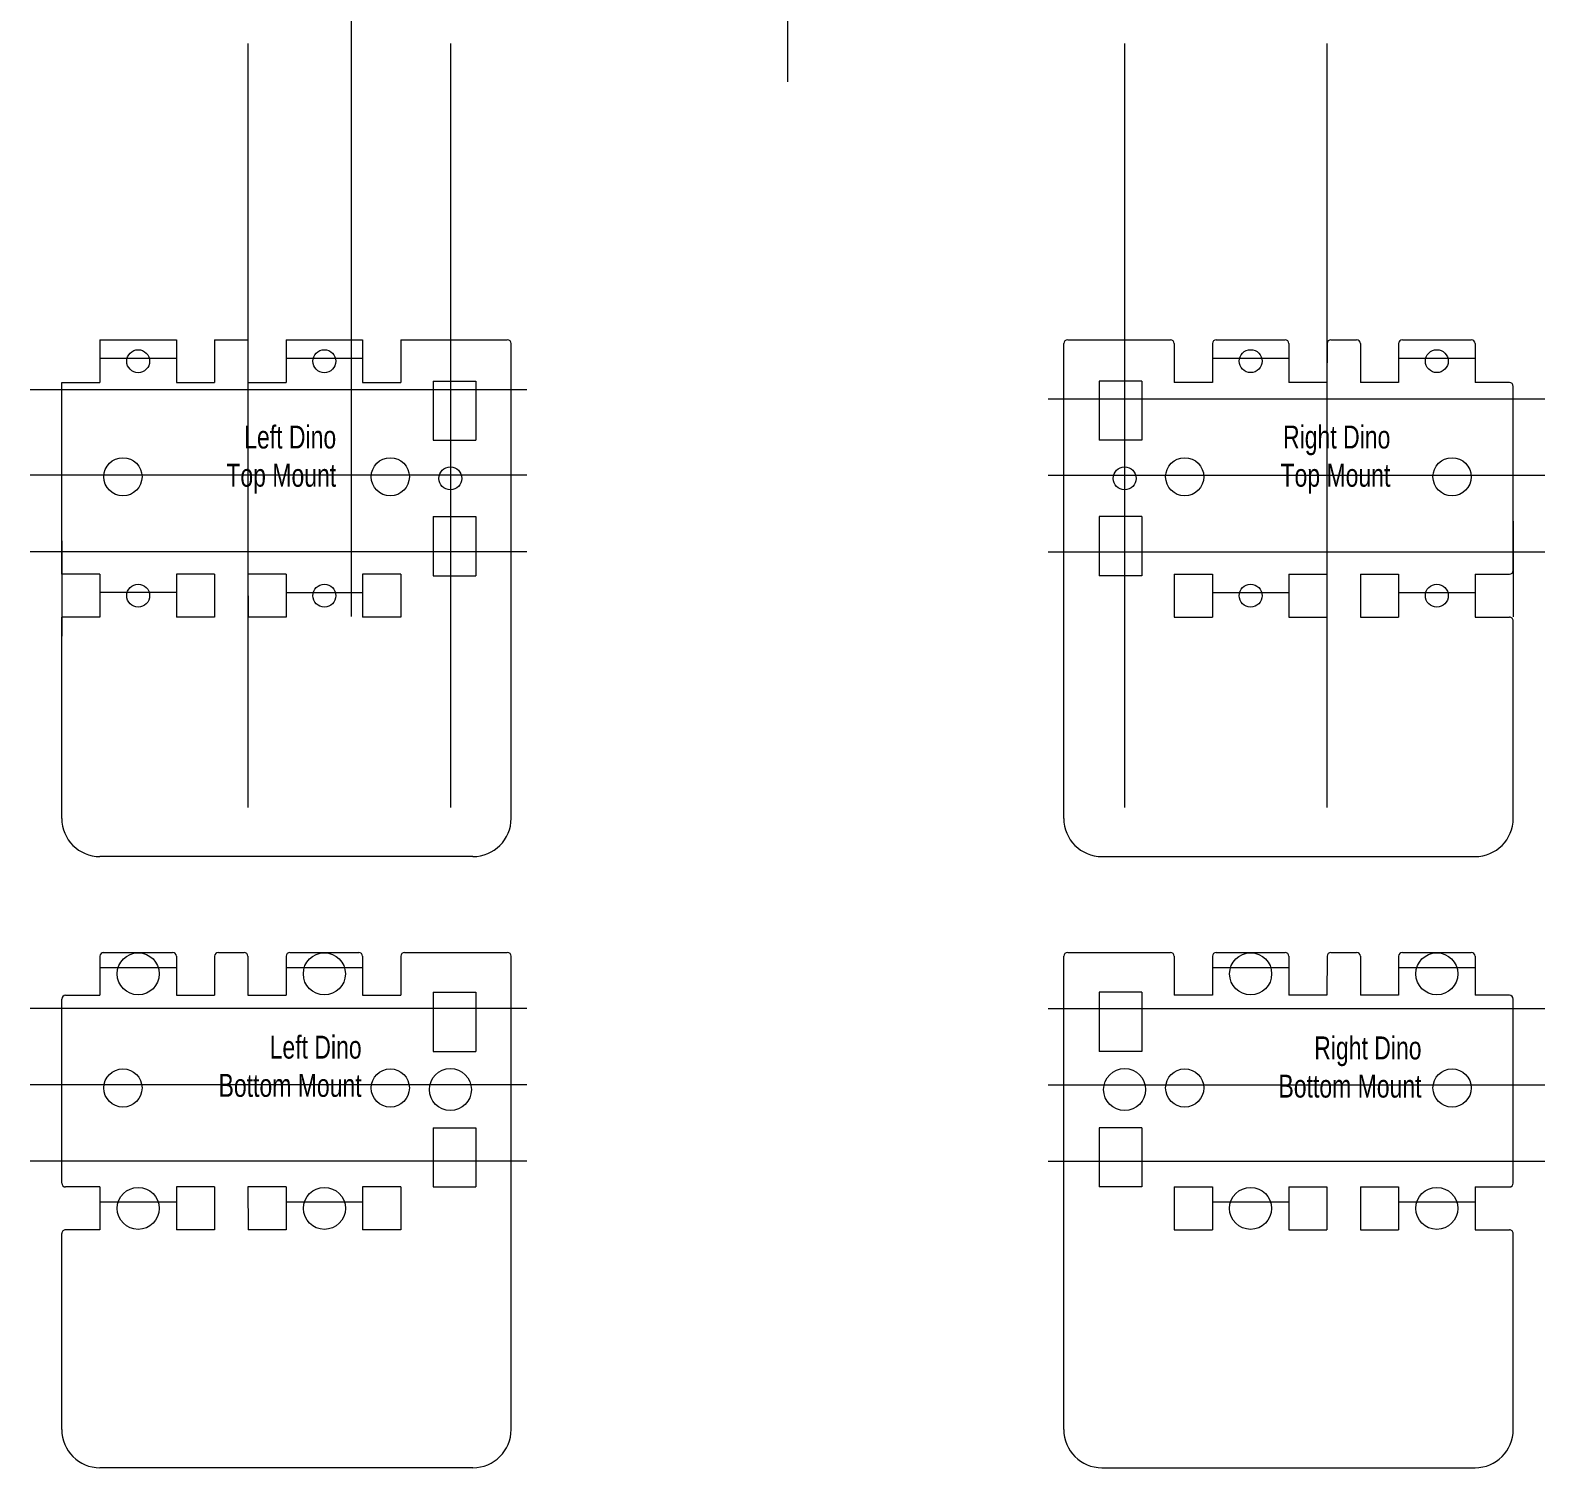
# Model space of a CAD drawing. Header units: millimetres. Extents: x -99 to 252, y -279 to 142.
# Drawn here: x -99.1 to 99.1, y -279.4 to -91.3 of the extents above; entities that cross this region are included whole.
import ezdxf

# ---------------------------------------------------------------- set-up
doc = ezdxf.new("R2010")
doc.units = ezdxf.units.MM
for name, color, linetype, lineweight, true_color in [('Dino Left Bottom Mount', 7, 'CONTINUOUS', 0, 0x000000), ('Dino Left Top Mount', 7, 'CONTINUOUS', 0, 0x000000), ('Dino Right Bottom Mount', 7, 'CONTINUOUS', 0, 0x000000), ('Dino Right Top Mount', 7, 'CONTINUOUS', 0, 0x000000), ('Dino Text', 1, 'CONTINUOUS', 0, 0xff0000), ('Drawings', 5, 'CONTINUOUS', 0, 0x0000ff), ('Drawings - Bracket', 5, 'CONTINUOUS', 0, 0x0000ff)]:
    doc.layers.add(name, color=color, linetype=linetype, lineweight=lineweight, true_color=true_color)
doc.styles.get("Standard").update_dxf_attribs({"font": 'txt', "width": 0.75})

msp = doc.modelspace()

# ---------------------------------------------------------------- linework, layer by layer
at = {"layer": 'Dino Left Bottom Mount'}
for p, q in [((-89.75, -211.96), (-80.5, -211.96)), ((-74.5, -211.96), (-71.13, -211.96)), ((-65.13, -211.96), (-56.13, -211.96)), ((-50.13, -211.96), (-36.68, -211.96)), ((-90, -212.46), (-90, -217.56)), ((-80, -212.46), (-80, -217.56)), ((-75, -212.46), (-75, -217.56)), ((-70.63, -212.46), (-70.63, -217.56)), ((-65.63, -212.46), (-65.63, -217.56)), ((-55.63, -212.46), (-55.63, -217.56)), ((-50.63, -212.46), (-50.63, -217.56)), ((-36.18, -274.41), (-36.18, -212.46)), ((-95, -242.16), (-95, -218.06)), ((-94.5, -217.56), (-90, -217.56)), ((-80, -217.56), (-75, -217.56)), ((-70.63, -217.56), (-65.63, -217.56)), ((-55.63, -217.56), (-50.63, -217.56)), ((-46.38, -217.16), (-46.38, -224.91)), ((-46.38, -217.16), (-40.78, -217.16)), ((-40.78, -217.16), (-40.78, -224.91)), ((-46.38, -224.91), (-40.78, -224.91)), ((-46.38, -234.91), (-40.78, -234.91)), ((-46.38, -234.91), (-46.38, -242.66)), ((-40.78, -234.91), (-40.78, -242.66)), ((-90, -242.66), (-94.5, -242.66)), ((-90, -242.66), (-90, -248.26)), ((-75, -242.66), (-80, -242.66)), ((-80, -242.66), (-80, -248.26)), ((-75, -242.66), (-75, -248.26)), ((-65.62, -242.66), (-70.63, -242.66)), ((-70.63, -242.66), (-70.62, -248.26)), ((-65.62, -242.66), (-65.62, -248.26)), ((-50.62, -242.66), (-55.62, -242.66)), ((-55.62, -242.66), (-55.62, -248.26)), ((-50.62, -242.66), (-50.62, -248.26)), ((-46.38, -242.66), (-40.78, -242.66)), ((-95, -274.41), (-95, -248.76)), ((-90, -248.26), (-94.5, -248.26)), ((-75, -248.26), (-80, -248.26)), ((-65.62, -248.26), (-70.62, -248.26)), ((-50.62, -248.26), (-55.62, -248.26)), ((-41.18, -279.41), (-90, -279.41))]:
    msp.add_line(p, q, dxfattribs=at)
for centre, radius in [((-85, -214.76), 2.75), ((-60.63, -214.76), 2.75), ((-87, -229.7), 2.5), ((-52, -229.7), 2.5), ((-44.13, -229.91), 2.75), ((-85, -245.46), 2.75), ((-60.62, -245.46), 2.75)]:
    msp.add_circle(centre, radius, dxfattribs=at)
for centre, radius, start, end in [((-89.5, -212.46), 0.5, 90, 180), ((-80.5, -212.46), 0.5, 0, 90), ((-74.5, -212.46), 0.5, 90, 180), ((-71.13, -212.46), 0.5, 0.0356, 90), ((-65.13, -212.46), 0.5, 90, 180), ((-56.13, -212.46), 0.5, 0, 90), ((-50.13, -212.46), 0.5, 90, 180), ((-36.68, -212.46), 0.5, 0, 90), ((-94.5, -218.06), 0.5, 90.0021, 180), ((-94.5, -242.16), 0.5, 180, 269.9995), ((-94.5, -248.76), 0.5, 89.9995, 180), ((-90, -274.41), 5, 180, 270), ((-41.18, -274.41), 5, 270, 0)]:
    msp.add_arc(centre, radius, start, end, dxfattribs=at)
at = {"layer": 'Dino Left Top Mount'}
for p, q in [((-90, -131.77), (-90, -137.37)), ((-90, -131.77), (-80, -131.77)), ((-80, -131.77), (-80, -137.37)), ((-75, -131.77), (-75, -137.37)), ((-75, -131.77), (-70.63, -131.77)), ((-70.63, -131.77), (-70.63, -137.37)), ((-65.63, -131.77), (-65.63, -137.37)), ((-65.63, -131.77), (-55.63, -131.77)), ((-55.63, -131.77), (-55.63, -137.37)), ((-50.63, -131.77), (-50.63, -137.37)), ((-50.63, -131.77), (-36.68, -131.77)), ((-36.18, -194.41), (-36.18, -132.27)), ((-95, -137.37), (-90, -137.37)), ((-95, -162.46), (-95, -137.37)), ((-80, -137.37), (-75, -137.37)), ((-70.63, -137.37), (-65.63, -137.37)), ((-55.63, -137.37), (-50.63, -137.37)), ((-46.38, -137.16), (-46.38, -144.91)), ((-46.38, -137.16), (-40.78, -137.16)), ((-40.78, -137.16), (-40.78, -144.91)), ((-46.38, -144.91), (-40.78, -144.91)), ((-46.38, -154.91), (-40.78, -154.91)), ((-46.38, -154.91), (-46.38, -162.66)), ((-40.78, -154.91), (-40.78, -162.66)), ((-90, -162.46), (-95, -162.46)), ((-90, -162.46), (-90, -168.06)), ((-75, -162.46), (-80, -162.46)), ((-80, -162.46), (-80, -168.06)), ((-75, -162.46), (-75, -168.06)), ((-65.62, -162.46), (-70.63, -162.46)), ((-70.63, -162.46), (-70.62, -168.06)), ((-65.62, -162.46), (-65.62, -168.06)), ((-50.62, -162.46), (-55.62, -162.46)), ((-55.62, -162.46), (-55.62, -168.06)), ((-50.62, -162.46), (-50.62, -168.06)), ((-46.38, -162.66), (-40.78, -162.66)), ((-90, -168.06), (-95, -168.06)), ((-95, -194.41), (-95, -168.06)), ((-75, -168.06), (-80, -168.06)), ((-65.62, -168.06), (-70.62, -168.06)), ((-50.62, -168.06), (-55.62, -168.06)), ((-41.18, -199.41), (-90, -199.41))]:
    msp.add_line(p, q, dxfattribs=at)
for centre, radius in [((-85, -134.57), 1.5), ((-60.63, -134.57), 1.5), ((-87, -149.7), 2.5), ((-52, -149.7), 2.5), ((-44.13, -149.91), 1.5), ((-85, -165.26), 1.5), ((-60.62, -165.26), 1.5)]:
    msp.add_circle(centre, radius, dxfattribs=at)
for centre, radius, start, end in [((-36.68, -132.27), 0.5, 0, 90), ((-90, -194.41), 5, 180, 270), ((-41.18, -194.41), 5, 270, 0)]:
    msp.add_arc(centre, radius, start, end, dxfattribs=at)
at = {"layer": 'Dino Right Bottom Mount'}
for p, q in [((36.68, -211.96), (50.13, -211.96)), ((56.13, -211.96), (65.13, -211.96)), ((71.13, -211.96), (74.5, -211.96)), ((80.5, -211.96), (89.5, -211.96)), ((36.17, -274.41), (36.17, -212.46)), ((50.63, -212.46), (50.63, -217.56)), ((55.63, -212.46), (55.63, -217.56)), ((65.63, -212.46), (65.63, -217.56)), ((70.63, -212.46), (70.62, -217.56)), ((75, -212.46), (75, -217.56)), ((80, -212.46), (80, -217.56)), ((90, -212.46), (90, -217.56)), ((40.78, -217.16), (40.78, -224.91)), ((46.38, -217.16), (40.78, -217.16)), ((46.38, -217.16), (46.38, -224.91)), ((55.63, -217.56), (50.63, -217.56)), ((70.62, -217.56), (65.63, -217.56)), ((80, -217.56), (75, -217.56)), ((94.5, -217.56), (90, -217.56)), ((95, -242.16), (95, -218.06)), ((46.38, -224.91), (40.78, -224.91)), ((46.38, -234.91), (40.78, -234.91)), ((40.78, -234.91), (40.78, -242.66)), ((46.38, -234.91), (46.38, -242.66)), ((46.38, -242.66), (40.78, -242.66)), ((50.62, -242.66), (55.62, -242.66)), ((50.62, -242.66), (50.62, -248.26)), ((55.62, -242.66), (55.62, -248.26)), ((65.62, -242.66), (70.62, -242.66)), ((65.62, -242.66), (65.62, -248.26)), ((70.62, -242.66), (70.62, -248.26)), ((75, -242.66), (80, -242.66)), ((75, -242.66), (75, -248.26)), ((80, -242.66), (80, -248.26)), ((90, -242.66), (90, -248.26)), ((90, -242.66), (94.5, -242.66)), ((50.62, -248.26), (55.62, -248.26)), ((65.62, -248.26), (70.62, -248.26)), ((75, -248.26), (80, -248.26)), ((90, -248.26), (94.5, -248.26)), ((95, -274.41), (95, -248.76)), ((41.17, -279.41), (90, -279.41))]:
    msp.add_line(p, q, dxfattribs=at)
for centre, radius in [((60.63, -214.76), 2.75), ((85, -214.76), 2.75), ((44.13, -229.91), 2.75), ((52, -229.7), 2.5), ((87, -229.7), 2.5), ((60.62, -245.46), 2.75), ((85, -245.46), 2.75)]:
    msp.add_circle(centre, radius, dxfattribs=at)
for centre, radius, start, end in [((36.68, -212.46), 0.5, 90, 180), ((50.13, -212.46), 0.5, 360, 90), ((56.13, -212.46), 0.5, 90, 180), ((65.13, -212.46), 0.5, 360, 90), ((71.13, -212.46), 0.5, 90, 179.9644), ((74.5, -212.46), 0.5, 0, 90), ((80.5, -212.46), 0.5, 90, 180), ((89.5, -212.46), 0.5, 0, 90), ((94.5, -218.06), 0.5, 0, 89.9979), ((94.5, -242.16), 0.5, 270.0005, 0), ((94.5, -248.76), 0.5, 0, 90.0005), ((41.17, -274.41), 5, 180, 270), ((90, -274.41), 5, 270, 0)]:
    msp.add_arc(centre, radius, start, end, dxfattribs=at)
at = {"layer": 'Dino Right Top Mount'}
for p, q in [((36.17, -194.41), (36.17, -132.26)), ((36.68, -131.76), (50.13, -131.76)), ((50.63, -132.26), (50.63, -137.36)), ((55.63, -132.26), (55.63, -137.36)), ((56.13, -131.76), (65.13, -131.76)), ((65.63, -132.26), (65.63, -137.36)), ((70.63, -132.26), (70.62, -137.36)), ((71.13, -131.76), (74.5, -131.76)), ((75, -132.26), (75, -137.36)), ((80, -132.26), (80, -137.36)), ((80.5, -131.76), (89.5, -131.76)), ((90, -132.26), (90, -137.36)), ((40.78, -137.16), (40.78, -144.91)), ((46.38, -137.16), (40.78, -137.16)), ((46.38, -137.16), (46.38, -144.91)), ((55.63, -137.36), (50.63, -137.36)), ((70.62, -137.36), (65.63, -137.36)), ((80, -137.36), (75, -137.36)), ((94.5, -137.36), (90, -137.36)), ((95, -161.96), (95, -137.86)), ((46.38, -144.91), (40.78, -144.91)), ((46.38, -154.91), (40.78, -154.91)), ((40.78, -154.91), (40.78, -162.66)), ((46.38, -154.91), (46.38, -162.66)), ((50.62, -162.46), (55.62, -162.46)), ((50.62, -162.46), (50.62, -168.06)), ((55.62, -162.46), (55.62, -168.06)), ((65.62, -162.46), (70.62, -162.46)), ((65.62, -162.46), (65.62, -168.06)), ((70.62, -162.46), (70.62, -168.06)), ((75, -162.46), (80, -162.46)), ((75, -162.46), (75, -168.06)), ((80, -162.46), (80, -168.06)), ((90, -162.46), (90, -168.06)), ((90, -162.46), (94.5, -162.46)), ((46.38, -162.66), (40.78, -162.66)), ((50.62, -168.06), (55.62, -168.06)), ((65.62, -168.06), (70.62, -168.06)), ((75, -168.06), (80, -168.06)), ((90, -168.06), (94.5, -168.06)), ((95, -194.41), (95, -168.56)), ((41.17, -199.41), (90, -199.41))]:
    msp.add_line(p, q, dxfattribs=at)
for centre, radius in [((60.63, -134.56), 1.5), ((85, -134.56), 1.5), ((44.13, -149.91), 1.5), ((52, -149.7), 2.5), ((87, -149.7), 2.5), ((60.62, -165.26), 1.5), ((85, -165.26), 1.5)]:
    msp.add_circle(centre, radius, dxfattribs=at)
for centre, radius, start, end in [((36.68, -132.26), 0.5, 90, 180), ((50.13, -132.26), 0.5, 0, 90), ((56.13, -132.26), 0.5, 90, 180), ((65.13, -132.26), 0.5, 0, 90), ((71.13, -132.26), 0.5, 90, 179.9644), ((74.5, -132.26), 0.5, 0, 90), ((80.5, -132.26), 0.5, 90, 180), ((89.5, -132.26), 0.5, 0, 90), ((94.5, -137.86), 0.5, 0, 89.9979), ((94.5, -161.96), 0.5, 270.0005, 0), ((94.5, -168.56), 0.5, 0, 90.0005), ((41.17, -194.41), 5, 180, 270), ((90, -194.41), 5, 270, 360)]:
    msp.add_arc(centre, radius, start, end, dxfattribs=at)
at = {"layer": 'Drawings'}
for p, q in [((0, -33), (0, -98)), ((-90, -134.15), (-80, -134.15)), ((-65.62, -134.15), (-55.62, -134.15)), ((55.62, -134.15), (65.62, -134.15)), ((80, -134.15), (90, -134.15)), ((-34.13, -138.3), (-99.13, -138.3)), ((34.13, -139.5), (99.13, -139.5)), ((-34.13, -149.5), (-99.13, -149.5)), ((34.13, -149.5), (99.13, -149.5)), ((-34.13, -159.5), (-99.13, -159.5)), ((34.13, -159.5), (99.13, -159.5)), ((-80, -164.84), (-90, -164.84)), ((-65.63, -164.84), (-55.63, -164.84)), ((55.63, -164.85), (65.63, -164.85)), ((80, -164.85), (90, -164.85)), ((-90, -213.95), (-80, -213.95)), ((-65.62, -213.95), (-55.62, -213.95)), ((55.62, -213.95), (65.62, -213.95)), ((80, -213.95), (90, -213.95)), ((-34.13, -219.3), (-99.13, -219.3)), ((34.13, -219.3), (99.13, -219.3)), ((-34.13, -229.3), (-99.13, -229.3)), ((34.13, -229.3), (99.13, -229.3)), ((-34.13, -239.3), (-99.13, -239.3)), ((34.13, -239.3), (99.13, -239.3)), ((-80, -244.65), (-90, -244.65)), ((-55.63, -244.65), (-65.63, -244.65)), ((65.63, -244.65), (55.63, -244.65)), ((90, -244.65), (80, -244.65))]:
    msp.add_line(p, q, dxfattribs=at)
at = {"layer": 'Drawings - Bracket'}
for p, q in [((-57.13, -68), (-57.13, -168)), ((-70.63, -93), (-70.63, -193)), ((-44.13, -93), (-44.13, -193)), ((44.12, -93), (44.12, -193)), ((70.62, -93), (70.62, -193)), ((-95, -150.51), (-95, -138.01)), ((95, -150.51), (95, -138.01)), ((95, -155.51), (95, -168.01)), ((-95, -158.06), (-95, -170.56))]:
    msp.add_line(p, q, dxfattribs=at)

# ---------------------------------------------------------------- texts
at = {"layer": 'Dino Text', "char_height": 3, "width": 100, "attachment_point": 9}
for s, insert in [('Left\\~Dino\\PTop\\~Mount', (-59.08, -151.9)), ('Right\\~Dino\\PTop\\~Mount', (78.92, -151.9)), ('Left\\~Dino\\PBottom\\~Mount', (-55.75, -230.9)), ('Right\\~Dino\\PBottom\\~Mount', (83, -231))]:
    msp.add_mtext(s, dxfattribs=dict(at, insert=insert))

doc.saveas('drawing.dxf')
